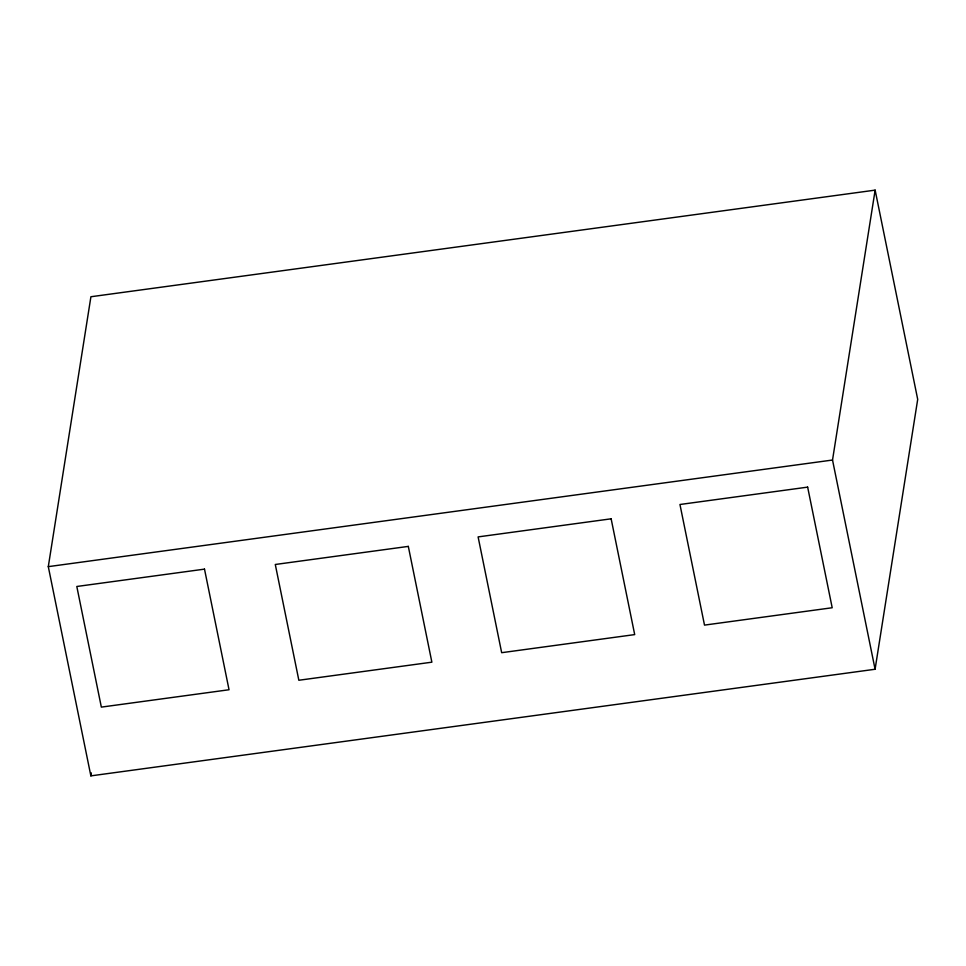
<?xml version="1.0" encoding="UTF-8"?>
<svg xmlns="http://www.w3.org/2000/svg" width="966" height="966" viewBox="0 0 966 966"><rect width="100%" height="100%" fill="white"/><g stroke="black" fill="none" stroke-linecap="round" stroke-linejoin="round"><path stroke-width="1.45" d="M48.3 566.644L90.913 296.743L875.136 190.133L917.7 399.356L875.087 669.257L90.864 775.867L48.3 566.644L832.523 460.033L875.136 190.133M90.864 775.867L91.335 772.909M832.523 460.033L875.087 669.257M204.502 569.131L76.809 586.483L101.345 707.112L229.039 689.748L204.502 569.131M807.648 487.13L679.955 504.494L704.504 625.111L832.197 607.747L807.648 487.13M408.316 546.394L275.286 564.482L298.844 680.257L431.874 662.181L408.316 546.394M611.14 518.814L478.11 536.903L501.668 652.69L634.698 634.602L611.14 518.814"/></g></svg>
